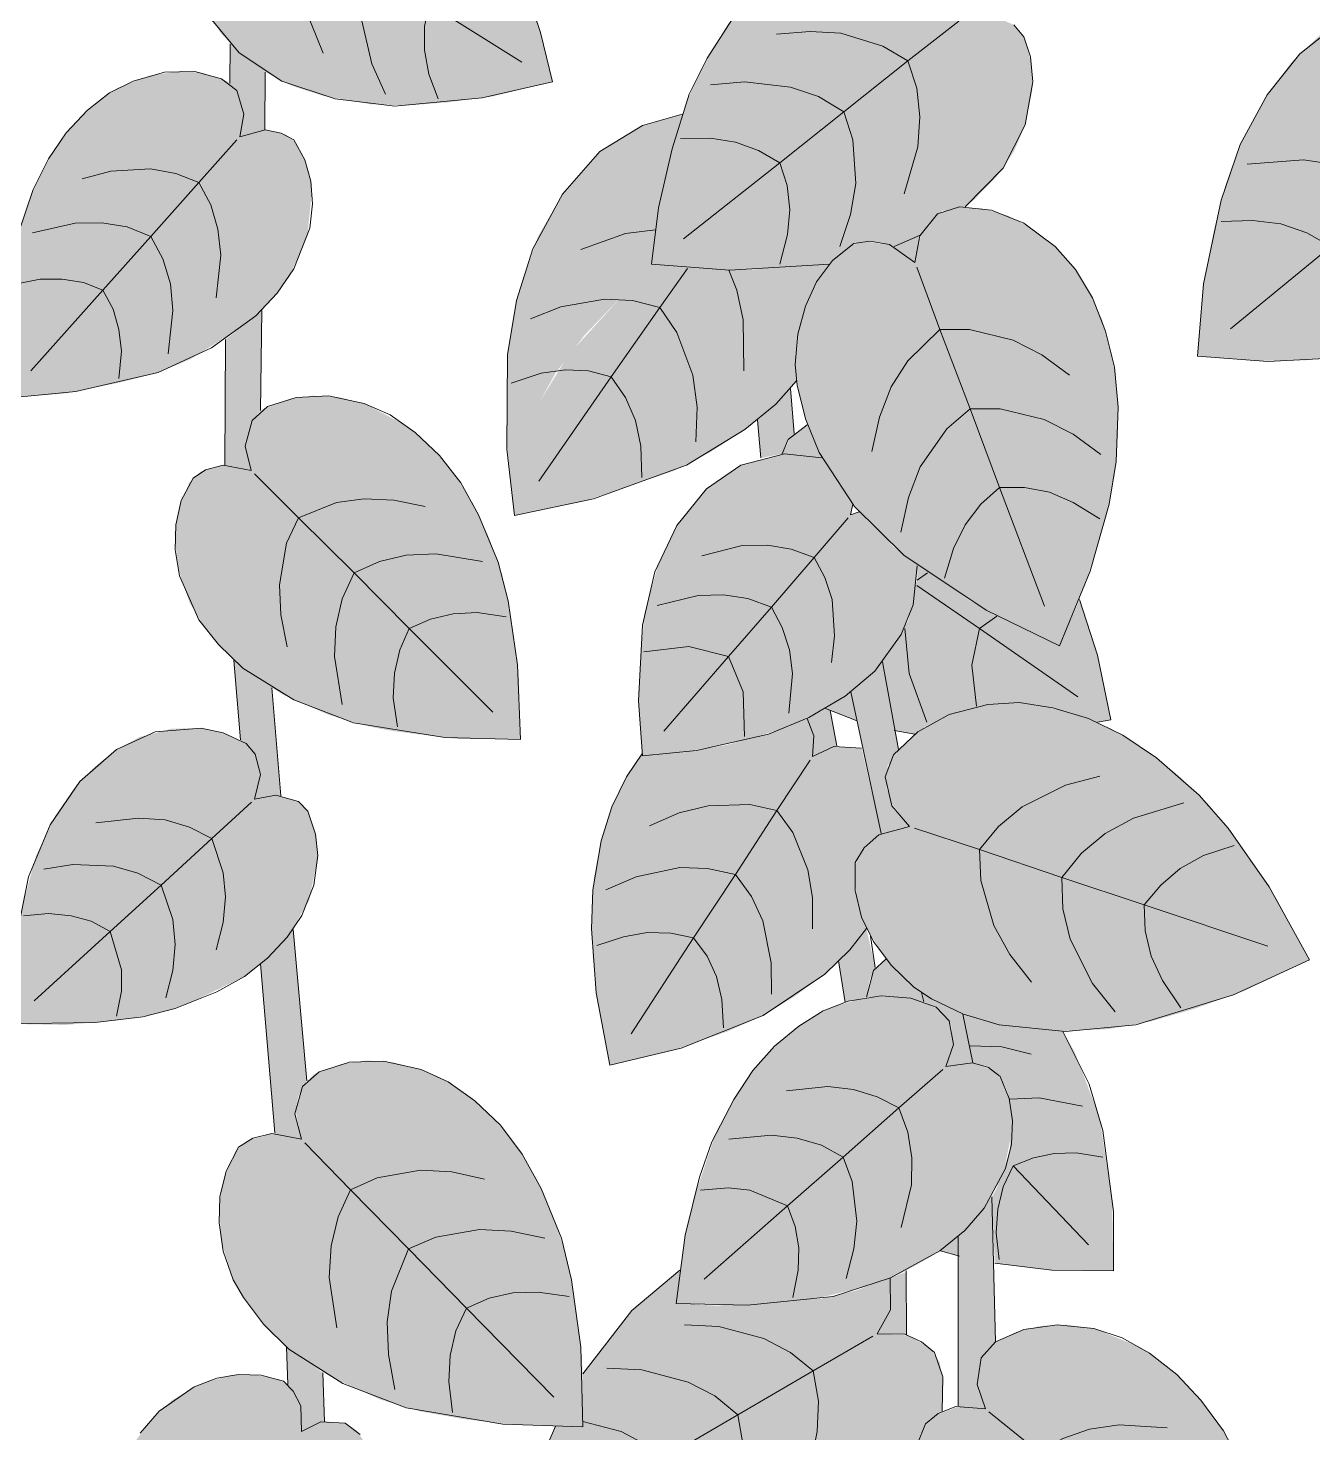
# Model space of a CAD drawing. Header units: millimetres. Extents: x -4 to 8794, y -6642 to 2653.
# Drawn here: x 3107.9 to 3324.9, y -4641.9 to -4404.8 of the extents above; entities that cross this region are included whole.
import ezdxf

# ---------------------------------------------------------------- set-up
doc = ezdxf.new("R2010")
doc.units = ezdxf.units.MM
doc.layers.add('VEG-HOJAS', color=117, linetype='Continuous', lineweight=18, true_color=0x2e5e38)
doc.layers.add('VEG-NERVIOS', color=115, linetype='Continuous', lineweight=9, true_color=0x528c5c)
doc.layers.add('VEG-RELLENO', color=253, linetype='Continuous', true_color=0x96c896)

# ---------------------------------------------------------------- blocks, each defined once
blk = doc.blocks.new('VEG_Pothos_colgante_ALZADO')
at = {"layer": 'VEG-RELLENO', "true_color": 0x87a96a}
h = blk.add_hatch(color=63, dxfattribs=at)
h.dxf.hatch_style = 1
h.paths.add_polyline_path([(-84.1, -644.2), (-85.5, -643.5), (-88.3, -643.1), (-86.3, -640.6), (-85.6, -637.9), (-86.2, -635.5), (-88.1, -633.6), (-87.1, -629.4), (-82.4, -635.9)])
h.paths.add_polyline_path([(-86.9, -668.2), (-86.9, -680.8), (-88.7, -682.5), (-89.4, -685.2), (-89.1, -688.1), (-87.7, -690.7), (-92, -691.1), (-93, -680), (-92.7, -665.4), (-88.9, -663.1), (-86.3, -660.8)])
h.paths.add_polyline_path([(-78.1, -729.5), (-81.7, -732), (-82.5, -727.9), (-85.5, -724.3), (-87.4, -716.2), (-80.4, -719.9)])
h.paths.add_polyline_path([(-69.6, -763.4), (-66.6, -777.2), (-67.6, -779), (-68.1, -782.8), (-66.4, -787.2), (-70.8, -787.2), (-74.3, -769.7)])
h.paths.add_polyline_path([(-59.6, -823), (-57.4, -841.2), (-61.5, -842.6), (-61.3, -838.4), (-62.7, -835.3), (-64.3, -833.9), (-66.1, -819.5)])
h.paths.add_polyline_path([(-54.8, -868.3), (-53.2, -890.1), (-55.4, -892.5), (-55.9, -895.5), (-55.6, -897.9), (-54, -900.9), (-58.5, -901.1), (-60.3, -874)])
h.paths.add_polyline_path([(-52.1, -940.8), (-56.3, -942), (-55.6, -938.2), (-56.5, -934.9), (-58, -933), (-57.9, -926.3), (-52, -931.1)])
h.paths.add_polyline_path([(-52.6, -971.3), (-52.8, -988.2), (-54.2, -989.9), (-55.3, -993.6), (-54.4, -998.3), (-58.8, -997.4), (-58.7, -976.2)])
h.paths.add_polyline_path([(-50.9, -1035), (-49.4, -1053.2), (-53.8, -1053.8), (-52.8, -1049.6), (-54.1, -1045.6), (-56.2, -1043.8), (-57.3, -1030.4)])
h.paths.add_polyline_path([(-47.3, -1075.8), (-45, -1101.3), (-46.4, -1103.9), (-47, -1106.9), (-45.9, -1111.2), (-50.4, -1110.1), (-52.8, -1081.6)])
h.paths.add_polyline_path([(-42, -1158.8), (-45.9, -1160.5), (-45.9, -1156.7), (-48.2, -1152.6), (-48.4, -1146.2), (-42.3, -1150.6)])
h.paths.add_polyline_path([(-40.6, -1202.4), (-42.6, -1204.5), (-43.3, -1206.5), (-43.2, -1209.5), (-42, -1212.3), (-46.3, -1212.3), (-46.8, -1196.5), (-40.9, -1191.4)])
h.paths.add_polyline_path([(-75.3, -597.9), (-72.9, -597), (-70.2, -597.7), (-68.8, -598.7), (-70.5, -598.8), (-72.7, -600), (-74.4, -602.6), (-75.6, -600.6), (-76.9, -599.7)])
h.paths.add_polyline_path([(-58.8, -619.9), (-57, -624.3), (-57.7, -625.9), (-59.1, -626.9), (-61, -626.8)])
h = blk.add_hatch(color=63, dxfattribs=at)
h.dxf.hatch_style = 1
h.paths.add_polyline_path([(27.1, -623.3), (37.4, -605.3), (40.4, -600.8), (40.9, -600.3), (44.6, -600.3), (47.8, -598.6), (47.9, -602.3), (49.9, -605.8), (51.9, -607.1), (56.6, -607.8), (62.4, -621.6), (68.2, -640.9), (64.7, -642.9), (64, -639.5), (62.2, -637.3), (60.8, -636.5), (56.7, -623.5), (53.3, -614.9), (50.2, -608.2), (47.7, -604), (46.7, -603.2), (44.8, -604.8), (42.6, -608.3), (35.1, -622), (32.4, -625.8), (31, -626.8), (29.3, -626.9), (27.4, -625.6)])
h.paths.add_polyline_path([(72.7, -667.7), (72.8, -681.9), (70.2, -686), (70, -690.2), (66.1, -688.1), (67, -679.9), (66.8, -673.9)])
h.paths.add_polyline_path([(60.7, -730.5), (56.2, -730.5), (58, -726.7), (57.8, -722.1), (61.7, -727.2)])
h.paths.add_polyline_path([(50.9, -762.5), (48.1, -776.5), (46.8, -778), (45.3, -781.3), (45.6, -785.5), (41.5, -783.9), (42.1, -775.4), (44.2, -765.1)])
h.paths.add_polyline_path([(66.5, -866.9), (65.7, -872), (67.3, -876.4), (62.7, -875.8), (61.1, -869.9), (65.3, -863)])
h.paths.add_polyline_path([(71.5, -914.3), (70.2, -921.4), (65.7, -921.9), (67.2, -917.2), (66.8, -914), (65.6, -911.6), (65.7, -909.7)])
h.paths.add_polyline_path([(52.2, -1030.6), (54.9, -1045.4), (53.1, -1048.1), (52.9, -1051.8), (54.1, -1055.5), (56.8, -1058.4), (52, -1059.6), (46.9, -1035.7)])
h.paths.add_polyline_path([(65.8, -1090.1), (67.5, -1098.3), (62.9, -1098.9), (64.2, -1095.2), (63.8, -1091.9), (62.1, -1089.4), (59.2, -1088), (58.8, -1086.4)])
h.paths.add_polyline_path([(70.7, -1120.9), (71.3, -1145.4), (68.9, -1148.1), (68.2, -1152), (69.6, -1156.7), (65, -1156.2), (65, -1127.5)])
h.paths.add_polyline_path([(68.9, -1189.8), (67.5, -1211.6), (63.2, -1212), (64.5, -1208), (63.9, -1204.8), (62, -1202.6), (63.3, -1184.4)])
h.paths.add_polyline_path([(66.8, -1237.1), (66.7, -1260.4), (65, -1262.8), (64.2, -1266.6), (65.2, -1270.8), (60.7, -1269.8), (60.7, -1242.1)])
h.paths.add_polyline_path([(67.2, -1307.7), (67.3, -1322.1), (62.8, -1323.3), (63.7, -1318.7), (62.6, -1314.6), (61.2, -1312.5), (61.1, -1302.8)])
h.paths.add_polyline_path([(50.8, -829.6), (51.6, -830), (54.3, -831.2), (50.8, -833.4)])
h.paths.add_polyline_path([(57.7, -963.2), (54.2, -960.5), (58.6, -958.6)])
h = blk.add_hatch(color=63, dxfattribs=at)
h.dxf.hatch_style = 1
h.paths.add_polyline_path([(23.7, -830.9), (18.5, -838.2), (16.6, -822.1), (23.2, -826.6)])
h.paths.add_polyline_path([(37.3, -992.1), (35.9, -993.8), (35.3, -995.5), (31.7, -996.2), (31.1, -989.8), (36.7, -984.5)])
h.paths.add_polyline_path([(44.5, -1044.8), (40.4, -1046.6), (40.6, -1043.1), (39.5, -1040.2), (42.6, -1038.5), (43.4, -1038.8)])
h.paths.add_polyline_path([(49.5, -1075.6), (51, -1082.2), (50.1, -1084.1), (49.5, -1087.2), (45.9, -1088.1), (44.8, -1081.1)])
h.paths.add_polyline_path([(56.2, -1133.6), (56.3, -1144.2), (51.3, -1144), (53.6, -1140), (53.5, -1134.6)])
h.paths.add_polyline_path([(55.5, -1174.9), (53.6, -1177.4), (52.7, -1180.7), (53.5, -1185.9), (49, -1184.8), (49.4, -1176.2), (55.6, -1170.9)])
h.paths.add_polyline_path([(50.9, -1281.9), (49.3, -1284), (48.3, -1287.1), (48.9, -1292.1), (44.5, -1290.9), (45.1, -1277.3), (51.3, -1272.5)])
h.paths.add_polyline_path([(55, -1366.9), (53.7, -1368.9), (53.3, -1372.5), (53.8, -1375.4), (55.9, -1378.7), (51.1, -1378.8), (49.2, -1368.7), (54.9, -1366.1)])
h.paths.add_polyline_path([(66.4, -1420.6), (61.8, -1421.9), (62.7, -1418.2), (62.1, -1414.6), (60.3, -1411.7), (57.9, -1410.4), (57.1, -1406.6), (64.2, -1411)])
h.paths.add_polyline_path([(72.2, -1447.9), (72.4, -1451.1), (71.5, -1452.3), (70.2, -1452.9), (68.7, -1452.9)])
h.paths.add_polyline_path([(23.9, -893.9), (27.3, -892.7), (27.2, -896.6), (28.8, -899.9), (24.4, -900.1)])
h.paths.add_polyline_path([(12.8, -795.2), (10, -780), (16.1, -780), (17.2, -785.7), (15.9, -788.3), (15.7, -791.8), (17.3, -795.6)])
at = {"layer": 'VEG-RELLENO', "true_color": 0x69a062}
h = blk.add_hatch(color=83, dxfattribs=at)
h.dxf.hatch_style = 1
h.paths.add_polyline_path([(-3.5, -932.7), (-13.7, -935.2), (-21.4, -936.2), (-28, -936.7), (-34.2, -936.5), (-42.2, -935.1), (-47.5, -933.4), (-52.3, -930.9), (-56.4, -927.8), (-59.6, -924.4), (-62.5, -919.2), (-64, -913.9), (-64.2, -909.9), (-63.3, -905.3), (-61.9, -903.1), (-58, -900.9), (-54, -900.9), (-55.8, -896.8), (-55.6, -893.2), (-54.4, -891.1), (-50.8, -888.7), (-47.3, -887.3), (-39.1, -886.7), (-31.8, -888.7), (-27.2, -891.1), (-22.9, -894.2), (-15.2, -902.9), (-12, -908), (-9.3, -913.8), (-5.9, -922.9)])
h.paths.add_polyline_path([(-43.2, -909.1), (-36.8, -913.7), (-29.9, -917.2), (-22.7, -919.8), (-14.9, -921.3), (-21.3, -916.7), (-28.2, -913.2), (-35.5, -910.6)], flags=0)
at = {"layer": 'VEG-RELLENO', "true_color": 0x659a5e}
h = blk.add_hatch(color=83, dxfattribs=at)
h.dxf.hatch_style = 1
h.paths.add_polyline_path([(13.2, -963.5), (14.7, -952.2), (16.7, -944), (18.8, -937), (21.5, -930.7), (26.1, -923), (30.1, -918.1), (34.5, -914), (39.2, -910.8), (44, -908.6), (50.4, -907.3), (56.4, -907.4), (60.6, -908.6), (64.9, -911), (66.5, -913.2), (67.2, -917.8), (65.7, -921.9), (70.7, -921.5), (74.4, -923.1), (76.1, -925.1), (77.4, -929.8), (77.5, -934.2), (76.3, -940), (74.4, -944.5), (71.5, -948.7), (67.6, -952.7), (66.2, -953.8), (62.3, -954.5), (58.6, -958.6), (54.2, -960.5), (50.1, -959.6), (47.4, -960), (43.3, -963.5), (32.9, -964.4), (22.7, -964.5)])
h.paths.add_polyline_path([(51.3, -928.2), (42.6, -929.9), (34.5, -933), (26.8, -937), (19.7, -942.2), (28.4, -940.5), (36.5, -937.4), (44.2, -933.4)], flags=0)
at = {"layer": 'VEG-RELLENO', "true_color": 0x669b5f}
h = blk.add_hatch(color=83, dxfattribs=at)
h.dxf.hatch_style = 1
h.paths.add_polyline_path([(105.4, -979), (106.4, -966.8), (108.2, -957.7), (110.1, -950.2), (112.6, -943.3), (117.2, -934.9), (121.2, -929.5), (125.8, -925.1), (130.7, -921.7), (135.7, -919.3), (142.6, -917.9), (149.1, -918.2), (153.7, -919.5), (158.5, -922.1), (160.3, -924.5), (161.3, -929.6), (159.9, -934.1), (165.1, -933.6), (169.1, -935.1), (171, -937.2), (172, -940.3), (165.6, -946.4), (159.9, -954), (155.2, -962.8), (150.9, -974), (138.6, -978.1), (123.8, -979.7), (115.4, -979.8)])
h.paths.add_polyline_path([(149.5, -946.6), (141.2, -951), (133.9, -956.4), (127.3, -962.7), (121.7, -970.2), (129.9, -965.8), (137.2, -960.3), (143.8, -954)], flags=0)
at = {"layer": 'VEG-RELLENO', "true_color": 0xced696}
h = blk.add_hatch(color=71, dxfattribs=at)
h.dxf.hatch_style = 1
h.paths.add_polyline_path([(51.3, -928.2), (44.2, -933.4), (36.5, -937.4), (28.4, -940.5), (19.7, -942.2), (26.8, -937), (34.5, -933), (42.6, -929.9)])
at = {"layer": 'VEG-RELLENO', "true_color": 0x6aa062}
h = blk.add_hatch(color=83, dxfattribs=at)
h.dxf.hatch_style = 1
h.paths.add_polyline_path([(-95.6, -986.1), (-95.9, -976.1), (-95.4, -968.7), (-93.2, -956.5), (-90.4, -949.1), (-87.6, -944.2), (-84.4, -940), (-80.8, -936.5), (-77, -933.8), (-71.6, -931.7), (-66.4, -930.9), (-62.6, -931.2), (-58.5, -932.6), (-56.8, -934.2), (-55.6, -938.2), (-56.3, -942), (-52, -940.8), (-48.5, -941.6), (-46.7, -943.1), (-44.9, -947), (-44.1, -950.8), (-44.9, -958.8), (-48, -965.7), (-51.1, -969.7), (-54.9, -973.4), (-64.6, -979.5), (-70.1, -981.8), (-76.3, -983.4), (-85.7, -985.3)])
h.paths.add_polyline_path([(-62.4, -954.5), (-69.6, -957.3), (-76.2, -961.1), (-82.3, -965.7), (-87.7, -971.3), (-80.5, -968.5), (-73.9, -964.7), (-67.8, -960.1)], flags=0)
at = {"layer": 'VEG-RELLENO', "true_color": 0x669b5f}
h = blk.add_hatch(color=83, dxfattribs=at)
h.dxf.hatch_style = 1
h.paths.add_polyline_path([(-9.9, -1005.9), (-11.3, -992.7), (-11.1, -978.8), (-9.6, -969.6), (-6, -958.9), (-1.8, -951.7), (4.5, -944.5), (11.7, -940.1), (18.4, -938.2), (14.2, -955.6), (13.2, -963.5), (14.6, -963.6), (8.3, -968.8), (1.9, -975.5), (-3, -981.9), (-5.6, -986.6), (-0.9, -983.8), (5.3, -978.7), (11.7, -972.1), (17.7, -964), (30.6, -964.5), (43.3, -963.5), (40.3, -967.8), (38.7, -972.1), (37.5, -978.7), (37.7, -983.2), (34.2, -987.1), (29, -991.4), (23.2, -995.2), (16.9, -998.4), (1.5, -1003.6)])
at = {"layer": 'VEG-RELLENO', "true_color": 0xced696}
h = blk.add_hatch(color=71, dxfattribs=at)
h.dxf.hatch_style = 1
h.paths.add_polyline_path([(149.5, -946.6), (143.8, -954), (137.2, -960.3), (129.9, -965.8), (121.7, -970.2), (127.3, -962.7), (133.9, -956.4), (141.2, -951)])
h = blk.add_hatch(color=71, dxfattribs=at)
h.dxf.hatch_style = 1
h.paths.add_polyline_path([(-62.4, -954.5), (-67.8, -960.1), (-73.9, -964.7), (-80.5, -968.5), (-87.7, -971.3), (-82.3, -965.7), (-76.2, -961.1), (-69.6, -957.3)])
at = {"layer": 'VEG-RELLENO', "true_color": 0x609159}
h = blk.add_hatch(color=83, dxfattribs=at)
h.dxf.hatch_style = 1
h.paths.add_polyline_path([(82.1, -1027.9), (71.4, -1022.9), (63.9, -1018.3), (57.7, -1014.1), (52.3, -1009.5), (46.1, -1002.6), (42.5, -997.1), (39.9, -991.5), (38.2, -985.8), (37.5, -980.4), (38.3, -973.6), (40.3, -967.8), (42.8, -964), (46.5, -960.5), (49.2, -959.6), (54.1, -960.4), (57.7, -963.2), (58.8, -958.1), (61.5, -955), (64.1, -953.9), (69.1, -954.1), (73.4, -955.3), (77.4, -957.5), (81.4, -960.5), (83.7, -963), (86.8, -967.5), (89.3, -972.8), (91, -978.8), (91.9, -985.3), (92, -992.2), (91.4, -999.2), (89.9, -1006.4), (86.6, -1017.1)])
h.paths.add_polyline_path([(59.4, -979.3), (58.6, -988.4), (59.2, -997.3), (60.8, -1006.1), (63.9, -1014.7), (64.8, -1005.6), (64.1, -996.7), (62.5, -987.9)], flags=0)
at = {"layer": 'VEG-RELLENO', "true_color": 0xced696}
h = blk.add_hatch(color=71, dxfattribs=at)
h.dxf.hatch_style = 1
h.paths.add_polyline_path([(17.7, -964), (11.7, -972.1), (5.3, -978.7), (-0.9, -983.8), (-5.6, -986.6), (-0.8, -978.8), (8.3, -968.8), (14.6, -963.6)])
h = blk.add_hatch(color=71, dxfattribs=at)
h.dxf.hatch_style = 1
h.paths.add_polyline_path([(59.4, -979.3), (62.5, -987.9), (64.1, -996.7), (64.8, -1005.6), (63.9, -1014.7), (60.8, -1006.1), (59.2, -997.3), (58.6, -988.4)])
at = {"layer": 'VEG-RELLENO', "true_color": 0x61935a}
h = blk.add_hatch(color=83, dxfattribs=at)
h.dxf.hatch_style = 1
h.paths.add_polyline_path([(-8.9, -1043.7), (-19.9, -1043.6), (-28, -1042.6), (-30.3, -1042.3), (-32.6, -1041.9), (-34.9, -1041.4), (-41.2, -1039.6), (-49.1, -1036.1), (-54.3, -1032.9), (-58.6, -1029.1), (-62.2, -1024.9), (-64.8, -1020.6), (-66.8, -1014.6), (-67.3, -1008.9), (-66.6, -1004.7), (-64.8, -1000.3), (-62.9, -998.5), (-58.5, -997.3), (-54.4, -998.3), (-55.3, -993.6), (-54.2, -989.9), (-52.5, -988), (-48.1, -986.3), (-44, -985.7), (-39.8, -985.9), (-35.3, -987), (-28.1, -990.8), (-23.9, -994.4), (-20.2, -998.8), (-16.9, -1003.9), (-14.2, -1009.7), (-12, -1015.9), (-10.6, -1022.6), (-9.2, -1032.9)])
h.paths.add_polyline_path([(-32.3, -1041.9), (-35, -1034.2), (-38.8, -1026.9), (-43.5, -1020), (-49.3, -1013.8), (-46.6, -1021.9), (-42.8, -1029.3), (-35.9, -1038.8)], flags=0)
at = {"layer": 'VEG-RELLENO', "true_color": 0x6ba263}
h = blk.add_hatch(color=83, dxfattribs=at)
h.dxf.hatch_style = 1
h.paths.add_polyline_path([(88.5, -1040.8), (81, -1038.4), (73.5, -1037.5), (65, -1038.9), (60.7, -1040.7), (57.7, -1042.8), (54.2, -1042.2), (52.2, -1030.6), (56.6, -1023.6), (58.1, -1016.4), (67, -1020.3), (73.1, -1023.7), (82.1, -1027.9), (85.5, -1020.1), (88.5, -1029.5), (90.8, -1040.4)])
h.paths.add_polyline_path([(47.8, -1040.5), (42.6, -1038.5), (46.9, -1035.7)])
h.paths.add_polyline_path([(35.3, -995.5), (36.9, -992.4), (39.5, -990.6), (42, -996.2)])
at = {"layer": 'VEG-RELLENO', "true_color": 0x61935a}
h = blk.add_hatch(color=83, dxfattribs=at)
h.dxf.hatch_style = 1
h.paths.add_polyline_path([(11.7, -1046.5), (11, -1035.6), (12, -1022.5), (14.5, -1013.7), (17.5, -1007.6), (22.5, -1001.4), (28.3, -997.4), (35.7, -995.5), (42, -996.2), (47.2, -1004), (46.8, -1005.8), (48.3, -1005.3), (54, -1011.1), (58.1, -1014.4), (57.4, -1021), (54.7, -1027.3), (50.9, -1032.2), (47.3, -1035.4), (42.9, -1038.3), (36.5, -1041.5), (29.3, -1043.8), (18, -1046)])
h.paths.add_polyline_path([(34.7, -1011.5), (29.6, -1016.4), (25.5, -1022), (22, -1028), (19.5, -1034.6), (24.6, -1029.7), (28.8, -1024.1), (32.2, -1018.1)], flags=0)
at = {"layer": 'VEG-RELLENO', "true_color": 0xced696}
h = blk.add_hatch(color=71, dxfattribs=at)
h.dxf.hatch_style = 1
h.paths.add_polyline_path([(34.2, -1013.4), (28.8, -1024.1), (24.6, -1029.7), (19.5, -1034.6), (22, -1028), (25.5, -1022), (29.6, -1016.4), (34.7, -1011.5)])
h = blk.add_hatch(color=71, dxfattribs=at)
h.dxf.hatch_style = 1
h.paths.add_polyline_path([(-49.3, -1013.8), (-43.5, -1020), (-38.8, -1026.9), (-35, -1034.2), (-32.3, -1041.9), (-35.9, -1038.8), (-42.8, -1029.3), (-46.6, -1021.9)])
h = blk.add_hatch(color=71, dxfattribs=at)
h.dxf.hatch_style = 1
h.paths.add_polyline_path([(67, -1020.3), (58.1, -1016.4), (58.1, -1014.4)])
at = {"layer": 'VEG-RELLENO', "true_color": 0x65995d}
h = blk.add_hatch(color=83, dxfattribs=at)
h.dxf.hatch_style = 1
h.paths.add_polyline_path([(124.3, -1080.9), (113.4, -1086.1), (104.8, -1089.2), (97.5, -1091.3), (90.3, -1092.6), (80.7, -1093), (74, -1092.4), (67.9, -1090.8), (62.2, -1088.4), (57.5, -1085.5), (52.6, -1080.5), (49.3, -1075.1), (47.9, -1070.7), (47.4, -1065.5), (48.5, -1062.8), (52.2, -1059.4), (56.8, -1058.4), (53.5, -1054.2), (52.7, -1050), (53.5, -1047.2), (57, -1043.4), (60.7, -1040.7), (65, -1038.9), (70, -1037.8), (73.5, -1037.5), (79.1, -1038), (85, -1039.5), (90.9, -1041.9), (96.6, -1045.4), (102.2, -1049.8), (107.4, -1054.8), (112.1, -1060.8), (118.6, -1070.3)])
h.paths.add_polyline_path([(74.6, -1055.8), (82.6, -1060.8), (91.1, -1064.2), (100, -1066.7), (109.3, -1067.8), (101.3, -1062.9), (92.8, -1059.4), (84, -1056.9)], flags=0)
at = {"layer": 'VEG-RELLENO', "true_color": 0x6ba364}
h = blk.add_hatch(color=83, dxfattribs=at)
h.dxf.hatch_style = 1
h.paths.add_polyline_path([(6.2, -1098.7), (4.1, -1088.2), (3.3, -1080.3), (3.1, -1073.5), (3.5, -1067), (4.7, -1060.8), (6.5, -1055.1), (9, -1050), (11.7, -1046), (11.7, -1046.5), (18, -1046), (25.6, -1044.7), (33, -1042.8), (39.5, -1040.2), (40.6, -1043.1), (40.4, -1046.6), (44, -1044.9), (48.7, -1045.2), (52, -1059.6), (49.1, -1062), (47.6, -1064.5), (47.6, -1069.2), (49.5, -1075.6), (46.7, -1079.2), (42.5, -1083.3), (37.5, -1087), (32.1, -1090.3), (26, -1093), (16.5, -1096.3)])
h.paths.add_polyline_path([(35.7, -1060.5), (29.8, -1066.2), (25, -1072.6), (21, -1079.6), (18, -1087.3), (24, -1081.6), (28.8, -1075.1), (32.8, -1068.1)], flags=0)
at = {"layer": 'VEG-RELLENO', "true_color": 0x69a062}
h = blk.add_hatch(color=83, dxfattribs=at)
h.dxf.hatch_style = 1
h.paths.add_polyline_path([(-95.3, -1091.7), (-94.9, -1082), (-93.8, -1074.8), (-90.7, -1063.3), (-87.4, -1056.5), (-84.4, -1052.1), (-80.9, -1048.4), (-77.1, -1045.4), (-73.2, -1043.3), (-67.8, -1041.9), (-62.8, -1041.8), (-59.1, -1042.6), (-55.2, -1044.4), (-53.7, -1046.2), (-52.8, -1050.2), (-53.8, -1053.8), (-49.6, -1053.2), (-46.4, -1054.2), (-44.8, -1055.8), (-43.5, -1059.7), (-43.1, -1063.3), (-44.6, -1070.9), (-48.3, -1077.1), (-51.6, -1080.6), (-55.5, -1083.7), (-65.4, -1088.5), (-70.8, -1090.1), (-76.7, -1091.1), (-85.8, -1091.9)])
h.paths.add_polyline_path([(-58.8, -1067.2), (-65.5, -1070.3), (-71.6, -1074.2), (-77.2, -1078.9), (-82.1, -1084.5), (-75.3, -1081.5), (-69.2, -1077.5), (-63.6, -1072.8)], flags=0)
at = {"layer": 'VEG-RELLENO', "true_color": 0xced696}
h = blk.add_hatch(color=71, dxfattribs=at)
h.dxf.hatch_style = 1
h.paths.add_polyline_path([(74.6, -1055.8), (84, -1056.9), (92.8, -1059.4), (101.3, -1062.9), (109.3, -1067.8), (100, -1066.7), (91.1, -1064.2), (82.6, -1060.8)])
h = blk.add_hatch(color=71, dxfattribs=at)
h.dxf.hatch_style = 1
h.paths.add_polyline_path([(35.7, -1060.5), (32.8, -1068.1), (28.8, -1075.1), (24, -1081.6), (18, -1087.3), (21, -1079.6), (25, -1072.6), (29.8, -1066.2)])
h = blk.add_hatch(color=71, dxfattribs=at)
h.dxf.hatch_style = 1
h.paths.add_polyline_path([(-58.8, -1067.2), (-63.6, -1072.8), (-69.2, -1077.5), (-75.3, -1081.5), (-82.1, -1084.5), (-77.2, -1078.9), (-71.6, -1074.2), (-65.5, -1070.3)])
at = {"layer": 'VEG-RELLENO', "true_color": 0x679d60}
h = blk.add_hatch(color=83, dxfattribs=at)
h.dxf.hatch_style = 1
h.paths.add_polyline_path([(91.2, -1133.4), (80.8, -1133.3), (71.2, -1132.1), (70.8, -1123.4), (76.2, -1126.6), (71.5, -1119.5), (73.7, -1113.3), (74.1, -1106.8), (73.3, -1103.1), (72.1, -1100.6), (70.1, -1099.1), (67.5, -1098.3), (65.8, -1090.1), (74, -1092.4), (82.7, -1093), (84.7, -1096.5), (88.9, -1107.6), (91, -1121.7)])
h.paths.add_polyline_path([(65.2, -1130.9), (62, -1130), (65, -1127.5)])
h.paths.add_polyline_path([(49.5, -1087.2), (50.7, -1082.7), (52.8, -1080.8), (58.8, -1086.4), (59.2, -1088), (54.5, -1087)])
at = {"layer": 'VEG-RELLENO', "true_color": 0x669b5f}
h = blk.add_hatch(color=83, dxfattribs=at)
h.dxf.hatch_style = 1
h.paths.add_polyline_path([(17.4, -1138.9), (18.6, -1129), (20.2, -1121.7), (24.2, -1109.8), (28.1, -1102.8), (31.5, -1098.2), (35.3, -1094.3), (39.5, -1091.2), (43.6, -1088.9), (49.3, -1087.3), (54.5, -1087), (58.2, -1087.7), (62.1, -1089.4), (63.5, -1091.2), (64.2, -1095.2), (62.9, -1098.9), (67.4, -1098.3), (70.8, -1099.5), (72.5, -1101.3), (73.9, -1105.5), (74.2, -1109.4), (72.5, -1117.5), (68.4, -1124.1), (64.8, -1127.8), (60.4, -1131), (55.4, -1133.8), (49.8, -1136), (39.6, -1138.4), (27.6, -1139.3)])
h.paths.add_polyline_path([(56.1, -1112), (48.9, -1115.4), (42.5, -1119.8), (36.6, -1125), (31.5, -1131.2), (38.7, -1127.7), (45.2, -1123.3), (51, -1118.1)], flags=0)
at = {"layer": 'VEG-RELLENO', "true_color": 0x5e8f58}
h = blk.add_hatch(color=83, dxfattribs=at)
h.dxf.hatch_style = 1
h.paths.add_polyline_path([(1.6, -1159.7), (-10, -1159.4), (-18.6, -1158.4), (-25.9, -1157.1), (-32.6, -1155.1), (-40.9, -1151.3), (-46.4, -1147.9), (-51, -1143.9), (-54.7, -1139.4), (-57.4, -1134.9), (-59.4, -1128.5), (-59.8, -1122.4), (-59, -1118), (-57.1, -1113.3), (-55, -1111.4), (-50.3, -1110.1), (-45.9, -1111.2), (-46.9, -1106.2), (-45.7, -1102.3), (-43.9, -1100.3), (-39.2, -1098.5), (-34.9, -1097.9), (-30.5, -1098.2), (-25.7, -1099.4), (-22.6, -1100.7), (-18.1, -1103.5), (-13.7, -1107.4), (-9.8, -1112), (-6.4, -1117.5), (-3.6, -1123.7), (-1.4, -1130.1), (0.1, -1137.3), (1.5, -1148.2)])
h.paths.add_polyline_path([(-32.2, -1119.3), (-28.1, -1127.3), (-22.8, -1134.3), (-16.8, -1140.6), (-9.6, -1146.1), (-13.8, -1138.1), (-19.1, -1131.1), (-25.1, -1124.7)], flags=0)
at = {"layer": 'VEG-RELLENO', "true_color": 0xced696}
h = blk.add_hatch(color=71, dxfattribs=at)
h.dxf.hatch_style = 1
h.paths.add_polyline_path([(56.1, -1112), (51, -1118.1), (45.2, -1123.3), (38.7, -1127.7), (31.5, -1131.2), (36.6, -1125), (42.5, -1119.8), (48.9, -1115.4)])
h = blk.add_hatch(color=71, dxfattribs=at)
h.dxf.hatch_style = 1
h.paths.add_polyline_path([(-32.2, -1119.3), (-25.1, -1124.7), (-19.1, -1131.1), (-13.8, -1138.1), (-9.6, -1146.1), (-16.8, -1140.6), (-22.8, -1134.3), (-28.1, -1127.3)])
h = blk.add_hatch(color=71, dxfattribs=at)
h.dxf.hatch_style = 1
h.paths.add_polyline_path([(71.5, -1119.5), (75.2, -1124.6), (76.2, -1126.6), (70.8, -1123.4), (70.7, -1120.9)])
at = {"layer": 'VEG-RELLENO', "true_color": 0x62945b}
h = blk.add_hatch(color=83, dxfattribs=at)
h.dxf.hatch_style = 1
h.paths.add_polyline_path([(-10.4, -1180), (-6.9, -1168.6), (-3, -1159.6), (1.6, -1159.7), (1.6, -1150.8), (9.9, -1140.1), (18, -1133.3), (17.4, -1138.9), (24.5, -1139.3), (41.8, -1138.1), (47.8, -1136.7), (53.5, -1134.6), (53.6, -1140), (51.3, -1144), (56.6, -1144.3), (60.3, -1146.5), (61.9, -1148.9), (62.5, -1152.6), (62.3, -1157.1), (60.1, -1158.5), (58.6, -1161), (57.5, -1164.8), (57.2, -1168.9), (54.8, -1171.8), (50.4, -1175.6), (41.2, -1180.6), (34.7, -1182.6), (27.7, -1184), (15.4, -1184.4), (1.4, -1182.8)])
h.paths.add_polyline_path([(42, -1160.1), (32.6, -1161.4), (23.8, -1164.1), (15.4, -1167.7), (7.4, -1172.8), (16.8, -1171.6), (25.6, -1168.9), (34, -1165.2)], flags=0)
at = {"layer": 'VEG-RELLENO', "true_color": 0x6ba263}
h = blk.add_hatch(color=83, dxfattribs=at)
h.dxf.hatch_style = 1
h.paths.add_polyline_path([(120.8, -1198.6), (109.5, -1199.7), (101, -1199.6), (93.8, -1199.2), (87, -1198), (78.6, -1195.3), (72.9, -1192.5), (68.1, -1189.1), (64, -1185.2), (60.8, -1181.1), (58.3, -1175), (57.2, -1169.2), (57.5, -1164.8), (59, -1160), (60.8, -1157.9), (65.3, -1156.2), (69.6, -1156.7), (68.2, -1152), (68.9, -1148.1), (70.5, -1145.9), (74.8, -1143.7), (78.9, -1142.7), (83.2, -1142.5), (87.9, -1143.1), (95.8, -1146.3), (100.4, -1149.6), (104.7, -1153.7), (108.6, -1158.6), (112, -1164.3), (114.8, -1170.3), (117, -1177.1), (119.5, -1187.5)])
h.paths.add_polyline_path([(81.1, -1166.4), (85.6, -1173.9), (91.1, -1180.4), (97.3, -1186.3), (104.6, -1191.1), (100.1, -1183.6), (94.6, -1177.1), (88.3, -1171.3)], flags=0)
at = {"layer": 'VEG-RELLENO', "true_color": 0x699f61}
h = blk.add_hatch(color=83, dxfattribs=at)
h.dxf.hatch_style = 1
h.paths.add_polyline_path([(-77.5, -1208.6), (-79.5, -1198.9), (-80.2, -1191.6), (-80, -1179.4), (-78.4, -1171.8), (-76.5, -1166.7), (-74, -1162.2), (-71, -1158.3), (-67.7, -1155.2), (-62.7, -1152.4), (-57.8, -1151), (-54, -1150.9), (-49.7, -1151.7), (-47.8, -1153.1), (-45.9, -1156.7), (-45.9, -1160.5), (-42, -1158.8), (-38.5, -1159.1), (-36.6, -1160.3), (-34.2, -1163.8), (-33, -1167.3), (-32.5, -1175.1), (-34.6, -1182.2), (-37, -1186.5), (-40.1, -1190.6), (-48.6, -1197.8), (-53.6, -1200.8), (-59.3, -1203.3), (-68.1, -1206.4)])
h.paths.add_polyline_path([(-55.1, -1170.1), (-59.4, -1176.4), (-62.6, -1183.1), (-65, -1190.1), (-66.3, -1197.6), (-62, -1191.3), (-58.8, -1184.6), (-56.4, -1177.6)], flags=0)
at = {"layer": 'VEG-RELLENO', "true_color": 0xced696}
h = blk.add_hatch(color=71, dxfattribs=at)
h.dxf.hatch_style = 1
h.paths.add_polyline_path([(42, -1160.1), (34, -1165.2), (25.6, -1168.9), (16.8, -1171.6), (7.4, -1172.8), (15.4, -1167.7), (23.8, -1164.1), (32.6, -1161.4)])
at = {"layer": 'VEG-HOJAS'}
for points in [[(-7.8, -917.7), (-5.5, -924.4), (-3.5, -932.7), (-15.4, -935.4), (-30.1, -936.8), (-40.2, -935.6), (-49.2, -932.6), (-56.4, -927.8), (-61.3, -921.9)], [(43.3, -963.5), (26.4, -964.5), (13.2, -963.5), (14.4, -954), (16.7, -944), (19.6, -934.8), (22.6, -928.7), (27.4, -921.3)], [(74.4, -923.1), (76.1, -925.1), (77.2, -928.5), (77.6, -932.7), (76.3, -940), (72.6, -947.3), (66.2, -953.8)], [(150.9, -974), (140.9, -977.5), (131.3, -979.2), (117.3, -979.9), (105.4, -979), (106.4, -966.8), (109.4, -952.7), (112.6, -943.3), (117.2, -934.9), (122.7, -928), (130.7, -921.7), (135.7, -919.3), (139.2, -918.4), (147.5, -918), (153.7, -919.5), (158.5, -922.1), (160.3, -924.5), (161.3, -928.9), (159.9, -934.1), (164.4, -933.4), (168.3, -934.7), (170.5, -936.4), (172, -940.3)], [(-58, -933), (-57.9, -926.3)], [(-93.7, -958.4), (-91.2, -950.9), (-88.6, -945.7), (-85.6, -941.3), (-82, -937.5), (-78.3, -934.6), (-74.3, -932.6), (-69, -931.1), (-63.9, -931), (-59.4, -932.2), (-56.8, -934.2), (-55.6, -938.2), (-56.3, -942), (-52, -940.8), (-49.3, -941.4), (-47.2, -942.5), (-45.3, -945.9), (-44.3, -949.5), (-44, -953.3), (-44.5, -957.4), (-47.2, -964.3), (-50, -968.4), (-53.6, -972.2), (-61.1, -977.6), (-70.1, -981.8), (-84, -985), (-95.6, -986.1)], [(-52, -931.1), (-52.1, -940.8)], [(37.7, -983.2), (34.2, -987.1), (29, -991.4), (19.1, -997.4), (3.4, -1003.1), (-9.9, -1005.9), (-11.2, -994.7), (-11.1, -978.8), (-9.6, -969.6), (-6.8, -960.9), (-1.8, -951.7), (4.5, -944.5), (11.7, -940.1), (18.4, -938.2)], [(58.6, -958.6), (54.2, -960.5)], [(-52.6, -971.3), (-52.8, -988.2)], [(-58.8, -997.4), (-58.7, -976.2)], [(36.7, -984.5), (37.3, -992.1)], [(31.7, -996.2), (31.1, -989.8)], [(35.3, -995.5), (36.3, -993.1), (39.5, -990.6)], [(58.1, -1014.4), (57.4, -1021), (55.4, -1026), (50.9, -1032.2), (45.9, -1036.4), (39.8, -1040), (33, -1042.8), (20.8, -1045.6), (11.7, -1046.5), (11, -1037.2), (11.7, -1024.4), (13.8, -1015.4), (17.5, -1007.6), (22.5, -1001.4), (28.3, -997.4), (35.7, -995.5), (42, -996.2)], [(47.2, -1004), (46.8, -1005.8), (48.3, -1005.3)], [(85.5, -1020.1), (88.5, -1029.5), (90.8, -1040.4), (88.5, -1040.8)], [(-56.2, -1043.8), (-57.3, -1030.4)], [(52.2, -1030.6), (54.9, -1045.4)], [(-50.9, -1035), (-49.4, -1053.2)], [(52, -1059.6), (46.9, -1035.7)], [(39.5, -1040.2), (40.6, -1043.1), (40.4, -1046.6), (44, -1044.9), (48.7, -1045.2)], [(47.8, -1040.5), (42.6, -1038.5)], [(43.4, -1038.8), (44.5, -1044.8)], [(-94.7, -1080.4), (-92, -1066.9), (-88.3, -1058.1), (-83.3, -1050.8), (-77.1, -1045.4), (-70.6, -1042.4), (-62.8, -1041.8), (-59.1, -1042.6), (-55.2, -1044.4), (-53.7, -1046.2), (-52.8, -1049.6), (-53.8, -1053.8), (-50.2, -1053.1), (-46.4, -1054.2), (-44.8, -1055.8), (-43.5, -1059.7), (-43.1, -1063.3), (-43.8, -1068.3), (-45.8, -1073.4), (-48.3, -1077.1), (-51.6, -1080.6), (-55.5, -1083.7), (-60.2, -1086.3), (-67.2, -1089.1), (-72.7, -1090.5), (-80.7, -1091.5), (-95.3, -1091.7)], [(57.7, -1042.8), (54.2, -1042.2)], [(49.5, -1075.6), (46.7, -1079.2), (42.5, -1083.3), (32.1, -1090.3), (18.2, -1095.8), (6.2, -1098.7), (3.9, -1086.5), (3.1, -1075.7), (3.3, -1069.1), (4.7, -1060.8), (6.5, -1055.1), (9, -1050), (11.7, -1046)], [(-47.3, -1075.8), (-45, -1101.3)], [(50.2, -1076.9), (51, -1082.2)], [(45.9, -1088.1), (44.8, -1081.1)], [(49.5, -1087.2), (50.7, -1082.7), (52.8, -1080.8)], [(-50.4, -1110.1), (-52.8, -1081.6)], [(59.2, -1088), (58.8, -1086.4)], [(65.8, -1090.1), (67.5, -1098.3)], [(82.7, -1093), (87.1, -1101.9), (89.4, -1109.7), (91.2, -1123.4), (91.2, -1133.4), (80.8, -1133.3), (71.2, -1132.1)], [(70.7, -1120.9), (71.3, -1145.4)], [(65, -1156.2), (65, -1127.5)], [(65.2, -1130.9), (62, -1130)], [(1.6, -1150.8), (9.9, -1140.1), (18, -1133.3)], [(53.5, -1134.6), (53.6, -1140), (51.3, -1144), (56, -1144.1), (58.8, -1145.4), (61, -1147.2), (62.4, -1151.3), (62.3, -1157.1)], [(56.2, -1133.4), (56.3, -1144.2)], [(57.8, -1163.4), (59.5, -1159.2), (61.6, -1157.5), (64.6, -1156.3), (69.6, -1156.7), (68.2, -1152.6), (68.9, -1148.1), (71.3, -1145.4), (76.1, -1143.3), (81.7, -1142.5), (87.9, -1143.1), (92.7, -1144.7), (97.3, -1147.3), (101.9, -1150.9), (106, -1155.2), (109.8, -1160.4), (113.9, -1168.3)], [(-48.2, -1152.6), (-48.4, -1146.2)], [(-73.1, -1160.8), (-69.9, -1157.1), (-64, -1153), (-60.2, -1151.5), (-56.5, -1150.9), (-52.7, -1151), (-48.9, -1152), (-47.3, -1153.7), (-46, -1156.2), (-45.9, -1160.5), (-42.6, -1158.9), (-38.5, -1159.1), (-36, -1161)], [(-42.3, -1150.6), (-42, -1158.8)], [(57.2, -1168.9), (53.4, -1173.1), (46.9, -1177.8), (41.2, -1180.6), (34.7, -1182.6), (27.7, -1184), (20.5, -1184.5), (12.9, -1184.2), (1.4, -1182.8), (-10.4, -1180), (-6.9, -1168.6), (-3, -1159.6)]]:
    blk.add_lwpolyline(points, dxfattribs=at)
for points in [[(82.1, -1027.9), (69.7, -1021.9), (55.8, -1012.6), (47.5, -1004.4), (41.5, -995.3), (39.2, -989.6), (37.8, -983.9), (37.5, -980.4), (37.9, -975.3), (39.2, -970.6), (41.1, -966.5), (43.8, -962.9), (47.4, -960), (50.1, -959.6), (53.4, -960.2), (57.7, -963.2), (58.5, -958.7), (61.5, -955), (65.2, -953.8), (70.6, -954.4), (76.1, -956.6), (81.4, -960.5), (84.8, -964.4), (87.7, -969.2), (89.9, -974.8), (91.4, -980.9), (92, -987.6), (91.7, -996.8), (90.5, -1004), (87.3, -1015.3)], [(-8.9, -1043.7), (-21.7, -1043.4), (-37.1, -1040.9), (-47.2, -1037), (-55.8, -1031.7), (-59.9, -1027.7), (-63.2, -1023.5), (-66.5, -1016.1), (-67.2, -1011.7), (-67.1, -1007.5), (-66.2, -1003.4), (-64.2, -999.6), (-62.1, -998.2), (-59.1, -997.4), (-54.4, -998.3), (-55.4, -994.2), (-54.2, -989.9), (-51.6, -987.5), (-46.8, -986), (-41.3, -985.7), (-35.3, -987), (-30.9, -988.9), (-26.7, -991.9), (-22.6, -995.8), (-19, -1000.4), (-16, -1005.8), (-12.7, -1013.8), (-11, -1020.3), (-9.4, -1031.1)], [(124.3, -1080.9), (111.5, -1086.8), (95, -1091.9), (83.1, -1093), (71.9, -1091.9), (65.9, -1090.1), (60.5, -1087.5), (57.5, -1085.5), (53.7, -1081.8), (50.7, -1077.8), (48.7, -1073.7), (47.6, -1069.2), (47.6, -1064.5), (49.1, -1062), (51.6, -1059.8), (56.8, -1058.4), (53.8, -1054.9), (52.7, -1050), (54.1, -1046.3), (58.2, -1042.4), (63.5, -1039.5), (70, -1037.8), (75.3, -1037.5), (81, -1038.4), (87, -1040.2), (92.8, -1043), (98.5, -1046.8), (105.7, -1053.1), (110.6, -1058.7), (117.5, -1068.6)], [(17.4, -1138.9), (18.9, -1127.4), (21.3, -1117.6), (23.4, -1111.6), (27.1, -1104.5), (30.3, -1099.6), (34, -1095.5), (38.1, -1092.1), (42.2, -1089.5), (46.4, -1087.9), (52, -1087), (57, -1087.4), (61.3, -1088.9), (63.5, -1091.2), (64.2, -1095.2), (62.9, -1098.9), (67.4, -1098.3), (70.1, -1099.1), (72.1, -1100.6), (73.6, -1104.3), (74.2, -1108.1), (74, -1112), (73, -1116.1), (69.4, -1122.8), (66.1, -1126.6), (61.9, -1130), (53.6, -1134.6), (43.9, -1137.7), (29.4, -1139.2)], [(1.6, -1159.7), (-11.9, -1159.3), (-28.2, -1156.5), (-38.9, -1152.4), (-48, -1146.6), (-52.3, -1142.4), (-55.7, -1137.9), (-57.4, -1134.9), (-59.1, -1130.1), (-59.8, -1125.3), (-59.7, -1120.9), (-58.6, -1116.6), (-56.5, -1112.5), (-54.1, -1111), (-50.9, -1110.2), (-45.9, -1111.2), (-47, -1106.9), (-45.7, -1102.3), (-42.9, -1099.8), (-37.8, -1098.2), (-32, -1098), (-25.7, -1099.4), (-21.1, -1101.5), (-16.6, -1104.7), (-12.3, -1108.8), (-8.6, -1113.7), (-5.4, -1119.5), (-2, -1127.9), (-0.3, -1134.9), (1.3, -1146.3)]]:
    blk.add_lwpolyline(points, close=True, dxfattribs=at)
at = {"layer": 'VEG-NERVIOS'}
for points in [[(-45.2, -906.4), (-46.1, -911), (-46.1, -915.7), (-45.2, -920.5), (-42.2, -927.9)], [(-34.7, -913), (-35.7, -917.6), (-35.7, -922.4), (-34, -929.7), (-31.7, -934.8)], [(-24.3, -919.6), (-25.1, -923.4), (-25.1, -927.4), (-24.4, -931.4), (-22.8, -935.6)], [(-24.3, -919.6), (-8.7, -929.4)], [(56.5, -929.2), (52.3, -926.7), (45.2, -924.5), (40, -924.2), (34.3, -924.7)], [(65.1, -922.5), (56.5, -929.2)], [(56.5, -929.2), (45.7, -937.8)], [(56.5, -929.2), (58, -933.8), (58.5, -938.6), (58.2, -943.7), (55.9, -951.6)], [(45.7, -937.8), (41.4, -935.2), (36.7, -933.6), (28.9, -932.7), (23.2, -933.2)], [(45.7, -937.8), (34.9, -946.4)], [(45.7, -937.8), (47.2, -942.5), (47.7, -949.9), (46.8, -955.1), (45, -960.5)], [(-56.8, -942.5), (-63.2, -949.7)], [(34.9, -946.4), (31.3, -944.3), (27.4, -942.9), (23.2, -942.2), (18.1, -942.3)], [(139.1, -951.2), (134.3, -948.5), (129, -946.7), (123.3, -945.9), (113.8, -946.6)], [(-63.2, -949.7), (-67.1, -948.2), (-71.4, -947.4), (-78.1, -947.8), (-82.9, -949.1)], [(34.9, -946.4), (18.6, -959.2)], [(34.9, -946.4), (36.1, -950.2), (36.6, -954.3), (36.2, -958.5), (34.9, -963.5)], [(-63.2, -949.7), (-71.3, -958.8)], [(-63.2, -949.7), (-61.2, -953.5), (-60, -957.6), (-59.5, -962), (-60.3, -969.2)], [(-71.3, -958.8), (-75.3, -957.2), (-79.6, -956.5), (-84.1, -956.6), (-91.3, -958.2)], [(13.9, -957.7), (8.8, -958.3), (1.3, -961)], [(127.9, -960.5), (123.9, -958.2), (119.5, -956.7), (114.7, -956.1), (109.4, -956.3)], [(-71.3, -958.8), (-79.4, -967.9)], [(-71.3, -958.8), (-69.3, -962.6), (-68, -966.8), (-67.6, -971.3), (-68.4, -978.6)], [(127.9, -960.5), (111, -974.4)], [(19.3, -964.2), (14.6, -970.8)], [(26.3, -964.5), (27.6, -967.9), (28.7, -972.9), (28.8, -981.5)], [(58, -964), (61.9, -974.5)], [(-79.4, -967.9), (-82.7, -966.6), (-86.3, -966), (-90, -966), (-94.5, -966.9)], [(-79.4, -967.9), (-91.6, -981.5)], [(-79.4, -967.9), (-77.7, -971.1), (-76.7, -974.5), (-76.3, -978.2), (-76.7, -982.8)], [(14.6, -970.8), (10, -969.6), (5.3, -969.4), (-2.1, -970.7), (-7.2, -972.7)], [(14.6, -970.8), (6.4, -982.5)], [(14.6, -970.8), (17.5, -975), (20.2, -982.2), (20.9, -987.6), (20.7, -993.5)], [(61.9, -974.5), (56.5, -979.8), (53.7, -984.2), (51.7, -989.3), (50.4, -995.1)], [(61.9, -974.5), (66.9, -974.5), (74.3, -976.3), (79.1, -978.8), (83.8, -982.2)], [(61.9, -974.5), (67, -987.9)], [(6.4, -982.5), (2.6, -981.5), (-1.3, -981.3), (-5.4, -981.9), (-10.5, -983.6)], [(6.4, -982.5), (-5.8, -1000.1)], [(6.4, -982.5), (8.8, -986), (10.5, -989.9), (11.4, -994.2), (11.6, -999.5)], [(67, -987.9), (63.1, -991.3), (58.6, -997.7), (56.6, -1002.9), (55.3, -1008.7)], [(67, -987.9), (72.1, -987.9), (79.5, -989.7), (84.4, -992.2), (89.1, -995.6)], [(67, -987.9), (72, -1001.2)], [(-53.8, -998.9), (-46.4, -1006.3)], [(72, -1001.2), (68.8, -1004), (66.2, -1007.5), (64.2, -1011.5), (62.7, -1016.5)], [(72, -1001.2), (76.2, -1001.2), (80.4, -1002), (84.4, -1003.7), (88.9, -1006.5)], [(72, -1001.2), (79.6, -1021.2)], [(-46.4, -1006.3), (-40, -1003.7), (-35.3, -1003.1), (-30.3, -1003.3), (-25, -1004.4)], [(-46.4, -1006.3), (-48.4, -1010.6), (-49.6, -1017.6), (-49.4, -1022.7), (-48.3, -1028.1)], [(-46.4, -1006.3), (-37, -1015.6)], [(46.4, -1006.3), (40.7, -1013)], [(-37, -1015.6), (-32.7, -1013.7), (-28.2, -1012.6), (-23.2, -1012.4), (-15.3, -1013.7)], [(40.7, -1013), (36.8, -1011.6), (32.8, -1010.9), (28.5, -1011), (21.7, -1012.7)], [(40.7, -1013), (33.5, -1021.4)], [(40.7, -1013), (42.5, -1016.4), (43.7, -1020.1), (44.1, -1026.2), (43.6, -1030.7)], [(-37, -1015.6), (-39, -1020), (-40.1, -1024.7), (-40.3, -1029.7), (-39, -1037.8)], [(-37, -1015.6), (-27.7, -1025)], [(58.1, -1016.8), (59.8, -1015.6)], [(33.5, -1021.4), (29.5, -1019.9), (25.4, -1019.3), (21.1, -1019.4), (14.2, -1021.1)], [(58, -1017.7), (68.6, -1025)], [(33.5, -1021.4), (26.2, -1029.7)], [(33.5, -1021.4), (35.3, -1024.8), (36.5, -1028.6), (37, -1032.6), (36.4, -1039.3)], [(-27.7, -1025), (-24.1, -1023.4), (-20.3, -1022.5), (-16.2, -1022.3), (-11.3, -1023)], [(68.6, -1025), (71.5, -1022.9)], [(-27.7, -1025), (-29.3, -1028.6), (-30.2, -1032.5), (-30.4, -1036.7), (-29.7, -1041.6)], [(-27.7, -1025), (-13.6, -1039.1)], [(56, -1025), (56.7, -1032.6), (59.7, -1040.8)], [(68.6, -1025), (67.3, -1031.2), (68.1, -1038.1)], [(68.6, -1025), (85.2, -1036.5)], [(26.2, -1029.7), (19.5, -1028), (11.9, -1028.9)], [(26.2, -1029.7), (15.3, -1042.3)], [(26.2, -1029.7), (28.7, -1035.7), (28.9, -1043.2)], [(40, -1047.2), (34.4, -1055.7)], [(68.6, -1062.3), (71.8, -1058.4), (75.8, -1055.1), (83.1, -1051.4), (88.9, -1049.9)], [(-54.3, -1054.3), (-61, -1060.4)], [(34.4, -1055.7), (29.8, -1054.7), (22.8, -1054.9), (17.9, -1056.1), (12.9, -1058.3)], [(82.5, -1067), (85.8, -1062.9), (89.8, -1059.6), (94.6, -1057), (103.1, -1054.4)], [(-61, -1060.4), (-64.8, -1058.5), (-68.9, -1057.3), (-73.4, -1057), (-80.6, -1057.8)], [(34.4, -1055.7), (27.4, -1066.5)], [(34.4, -1055.7), (37.1, -1059.4), (39.6, -1065.7), (40.4, -1070.4), (40.4, -1075.7)], [(57.6, -1058.7), (68.6, -1062.3)], [(-61, -1060.4), (-69.6, -1068.3)], [(-61, -1060.4), (-59.1, -1066.2), (-58.7, -1070.3), (-59.1, -1074.6), (-60.3, -1079.2)], [(96.4, -1071.6), (99.2, -1068.3), (102.5, -1065.5), (106.4, -1063.3), (111.6, -1061.6)], [(68.6, -1062.3), (68.8, -1067.5), (71, -1075.1), (73.7, -1080), (77.4, -1084.7)], [(68.6, -1062.3), (82.5, -1067)], [(-69.6, -1068.3), (-73.5, -1066.3), (-77.6, -1065.1), (-84.5, -1064.8), (-89.4, -1065.6)], [(27.4, -1066.5), (22.7, -1065.5), (18, -1065.3), (10.6, -1066.9), (5.5, -1069.1)], [(27.4, -1066.5), (20.3, -1077.2)], [(27.4, -1066.5), (30.1, -1070.2), (32, -1074.3), (33.4, -1081.4), (33.5, -1086.7)], [(-69.6, -1068.3), (-78.2, -1076.1)], [(-69.6, -1068.3), (-67.6, -1074.1), (-67.2, -1078.3), (-67.6, -1082.7), (-68.8, -1087.3)], [(82.5, -1067), (82.7, -1072.3), (83.9, -1077.4), (87.7, -1084.9), (91.5, -1089.7)], [(82.5, -1067), (96.4, -1071.6)], [(96.4, -1071.6), (96.6, -1076), (97.6, -1080.3), (99.5, -1084.4), (102.6, -1089)], [(96.4, -1071.6), (117.3, -1078.6)], [(-78.2, -1076.1), (-81.4, -1074.4), (-84.8, -1073.5), (-88.6, -1073.1), (-92.8, -1073.5)], [(-78.2, -1076.1), (-91, -1087.8)], [(-78.2, -1076.1), (-76.3, -1082.6), (-76.3, -1086.2), (-77.1, -1090.4)], [(20.3, -1077.2), (16.5, -1076.4), (12.5, -1076.3), (8.5, -1077), (4, -1078.5)], [(20.3, -1077.2), (9.8, -1093.4)], [(20.3, -1077.2), (22.6, -1080.3), (24.2, -1083.7), (25.1, -1087.6), (25.4, -1092.4)], [(67, -1095.4), (72.4, -1095.6), (77.3, -1096.8)], [(62.4, -1099.4), (55, -1105.9)], [(55, -1105.9), (51.3, -1104), (47.3, -1102.8), (43, -1102.3), (36, -1103)], [(73.7, -1104.4), (78.7, -1104.2), (86, -1105.6)], [(55, -1105.9), (45.6, -1114.2)], [(55, -1105.9), (56.5, -1110), (57.2, -1114.3), (57.1, -1118.9), (55.4, -1126.1)], [(-45.3, -1111.8), (-37.6, -1119.7)], [(45.6, -1114.2), (41.9, -1112.2), (37.8, -1111), (33.5, -1110.5), (26.3, -1111.2)], [(45.6, -1114.2), (36.2, -1122.4)], [(45.6, -1114.2), (47.1, -1118.3), (47.9, -1125), (47.4, -1129.7), (46.1, -1134.7)], [(74.3, -1115.7), (77.7, -1114.3), (81.2, -1113.6), (84.9, -1113.5), (89.4, -1114.2)], [(-37.6, -1119.7), (-33.1, -1117.7), (-25.8, -1116.4), (-20.5, -1116.7), (-15, -1117.9)], [(74.3, -1115.7), (72.6, -1119.2), (71.7, -1123), (71.4, -1127), (71.9, -1131.5)], [(74.3, -1115.7), (87, -1129)], [(-37.6, -1119.7), (-39.7, -1124.3), (-40.9, -1129.2), (-41.2, -1134.5), (-39.9, -1143)], [(-37.6, -1119.7), (-27.8, -1129.7)], [(36.2, -1122.4), (29.8, -1119.8), (26.2, -1119.4), (21.5, -1119.8)], [(36.2, -1122.4), (22.1, -1134.8)], [(36.2, -1122.4), (37.5, -1125.9), (38.1, -1129.5), (38, -1133.3), (37.1, -1137.9)], [(-27.8, -1129.7), (-23.2, -1127.7), (-15.8, -1126.4), (-10.5, -1126.7), (-4.8, -1127.9)], [(-27.8, -1129.7), (-30.7, -1136.8), (-31.4, -1142), (-31.2, -1147.5), (-30.1, -1153.4)], [(-27.8, -1129.7), (-18, -1139.7)], [(-18, -1139.7), (-14.2, -1138), (-10.2, -1137.1), (-5.9, -1137), (-0.7, -1137.7)], [(-18, -1139.7), (-19.8, -1143.5), (-20.8, -1147.7), (-21, -1152.1), (-20.4, -1157.3)], [(-18, -1139.7), (-3.3, -1154.7)], [(40.5, -1150.3), (36.7, -1147.2), (32.2, -1144.8), (24.6, -1142.8), (18.8, -1142.5)], [(50.6, -1144.4), (40.5, -1150.3)], [(27.8, -1157.7), (23.9, -1154.5), (19.4, -1152.2), (11.6, -1150.1), (5.7, -1149.8)], [(40.5, -1150.3), (27.8, -1157.7)], [(40.5, -1150.3), (41.4, -1155.4), (41.2, -1160.5), (40.1, -1165.8), (36.5, -1173.8)], [(15.1, -1165.1), (11.8, -1162.5), (8.1, -1160.5), (1.6, -1158.8)], [(27.8, -1157.7), (15.1, -1165.1)], [(27.8, -1157.7), (28.7, -1162.9), (28.5, -1168.1), (27.4, -1173.4), (23.7, -1181.6)], [(70.2, -1157.2), (78.6, -1164)], [(78.6, -1164), (82.7, -1161.7), (87.2, -1160.1), (92.2, -1159.4), (100.3, -1159.9)]]:
    blk.add_lwpolyline(points, dxfattribs=at)

msp = doc.modelspace()

# ---------------------------------------------------------------- block references
msp.add_blockref('VEG_Pothos_colgante_ALZADO', (3200, -3481.12))

doc.saveas('drawing.dxf')
